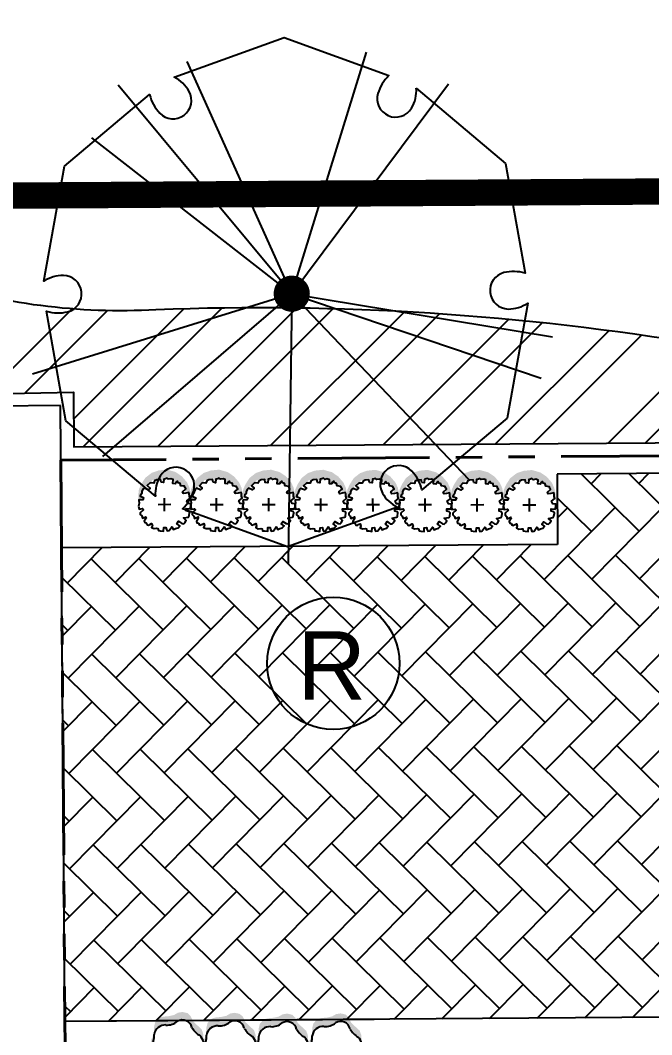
# Model space of a CAD drawing. Header units: feet. Extents: x 919634 to 928945, y 707022 to 708026.
# Drawn here: x 920986.74 to 921010.71, y 707514.29 to 707552.83 of the extents above; entities that cross this region are included whole.
import ezdxf
from ezdxf.enums import TextEntityAlignment as Align

# ---------------------------------------------------------------- set-up
doc = ezdxf.new("R2010")
doc.units = ezdxf.units.FT
doc.header["$LTSCALE"] = 20
doc.header["$MEASUREMENT"] = 0
doc.linetypes.add('PHANTOM2', pattern=[1.25, 0.625, -0.125, 0.125, -0.125, 0.125, -0.125])
doc.linetypes.add('Site Plan$0$PHANTOM2', pattern=[1.25, 0.625, -0.125, 0.125, -0.125, 0.125, -0.125])
doc.layers.add('-u-site-propline', color=7, linetype='PHANTOM2', true_color=0xd10000)
for name, color, linetype in [('-u-site-xref', 7, 'Continuous'), ('LK-TREE-013M', 6, 'Continuous'), ('LK-TREE-025M', 2, 'Continuous'), ('LK-TREE-035M', 123, 'Continuous'), ('LK-TREE-050M', 2, 'Continuous'), ('LK-TREE-TRNK', 32, 'Continuous'), ('LP-PATT-SHAR', 4, 'Continuous'), ('LP-SHAR-BRDR-CONT', 123, 'Continuous'), ('LP-TREE', 15, 'Continuous'), ('Site Plan$0$SP-LOT PAVERS', 254, 'Continuous'), ('Site Plan$0$SP-PARKING DESIGNATION', 254, 'Continuous'), ('x-RL TH8-LP Block$0$LK-SHRB-035M', 253, 'Continuous'), ('x-RL TH8-LP Block$0$LK-SHRB-TRNK', 253, 'Continuous'), ('x-RL TH8-LP Block$0$LP-SHRB', 253, 'Continuous')]:
    doc.layers.add(name, color=color, linetype=linetype)
for name, color, linetype, lineweight in [('Site Plan$0$SP-CURB', 3, 'Continuous', 25), ('Site Plan$0$SP-LOT LINES', 252, 'Site Plan$0$PHANTOM2', 40), ('Site Plan$0$SP-SIDEWALK', 2, 'Continuous', 25)]:
    doc.layers.add(name, color=color, linetype=linetype, lineweight=lineweight)
doc.layers.add('x-RL TH8-LP Block$0$LK-SHRB-SHAD', color=253, linetype='Continuous', plot=False)
doc.layers.get('-u-site-xref').off()
doc.styles.add('Site Plan$0$ARIAL', font='arial.ttf')

# ---------------------------------------------------------------- blocks, each defined once
blk = doc.blocks.new('Site Plan')
at = {"layer": 'Site Plan$0$SP-LOT PAVERS'}
h = blk.add_hatch(dxfattribs=at)
h.set_pattern_fill('AR-HBONE', color=256, scale=0.32, angle=-89.58178215)
h.paths.add_polyline_path([(921011.225, 707531.613), (921011.344, 707514.947), (920988.436, 707514.783), (920988.3, 707532.783), (921007.14, 707532.918), (921007.121, 707535.586), (921031.446, 707535.76), (921031.522, 707525.094), (921027.189, 707525.063), (921027.142, 707531.727)])
at = {"layer": 'Site Plan$0$SP-CURB'}
for p, q in [((920988.258, 707538.193), (920966.282, 707538.032)), ((920991.445, 707090.176), (920988.258, 707538.193))]:
    blk.add_line(p, q, dxfattribs=at)
at = {"layer": 'Site Plan$0$SP-LOT LINES', "ltscale": 0.4, "elevation": 0}
blk.add_lwpolyline([(921082.433, 707514.457), (921082.273, 707536.79), (920988.276, 707536.118), (920988.435, 707513.786)], close=True, dxfattribs=at)
at = {"layer": 'Site Plan$0$SP-PARKING DESIGNATION'}
blk.add_circle((920998.624, 707528.396), 2.511, dxfattribs=at)
at = {"layer": 'Site Plan$0$SP-SIDEWALK'}
for p, q in [((921031.446, 707535.76, 0), (921007.121, 707535.586, 0)), ((921007.121, 707535.586, 0), (921007.14, 707532.918, 0)), ((921007.14, 707532.918, 0), (920988.3, 707532.783, 0)), ((920988.428, 707514.783, 0), (920988.3, 707532.783, 0)), ((921011.344, 707514.947, 0), (920988.428, 707514.783, 0)), ((921000.178, 707514.867, 0), (920988.428, 707514.783, 0))]:
    blk.add_line(p, q, dxfattribs=at)
at = {"layer": 'Site Plan$0$SP-PARKING DESIGNATION', "style": 'Site Plan$0$ARIAL'}
blk.add_text('R', height=2.6, dxfattribs=at).set_placement((920998.556, 707527.017, 0), align=Align.CENTER)
blk = doc.blocks.new('x-RL TH8-LP Block$0$SHRUB-LRG-241')
at = {"layer": 'x-RL TH8-LP Block$0$LK-SHRB-SHAD'}
blk.add_hatch(color=256, dxfattribs=at).paths.add_polyline_path([(0.079, 0.498), (0.186, 0.506), (0.301, 0.491), (0.399, 0.446), (0.521, 0.367), (0.616, 0.243), (0.662, 0.107), (0.677, -0.052), (0.629, -0.217), (0.545, -0.339), (0.429, -0.437), (0.329, -0.482), (0.208, -0.508), (0.129, -0.51), (0.06, -0.5), (0.151, -0.489), (0.16, -0.467), (0.238, -0.458), (0.251, -0.432), (0.242, -0.402), (0.258, -0.404), (0.292, -0.419), (0.327, -0.395), (0.364, -0.354), (0.382, -0.321), (0.423, -0.278), (0.434, -0.256), (0.466, -0.245), (0.458, -0.215), (0.432, -0.198), (0.436, -0.187), (0.488, -0.174), (0.497, -0.141), (0.492, -0.078), (0.516, -0.052), (0.506, -0.017), (0.506, 0.026), (0.464, 0.026), (0.464, 0.046), (0.51, 0.063), (0.486, 0.148), (0.473, 0.237), (0.445, 0.239), (0.416, 0.293), (0.384, 0.3), (0.36, 0.369), (0.325, 0.35), (0.316, 0.361), (0.329, 0.391), (0.273, 0.433), (0.223, 0.437), (0.197, 0.463), (0.162, 0.476), (0.134, 0.437), (0.121, 0.452), (0.129, 0.498)])
at = {"layer": 'x-RL TH8-LP Block$0$LK-SHRB-035M'}
blk.add_lwpolyline([(-0.025, 0.499), (-0.082, 0.489), (-0.082, 0.489), (-0.082, 0.489), (-0.074, 0.425), (-0.099, 0.408), (-0.154, 0.47), (-0.187, 0.47), (-0.216, 0.442), (-0.26, 0.429), (-0.231, 0.359), (-0.26, 0.356), (-0.314, 0.393), (-0.345, 0.383), (-0.352, 0.354), (-0.387, 0.332), (-0.395, 0.31), (-0.38, 0.288), (-0.363, 0.251), (-0.403, 0.236), (-0.439, 0.253), (-0.461, 0.205), (-0.456, 0.156), (-0.461, 0.129), (-0.5, 0.121), (-0.503, 0.085), (-0.513, 0.024), (-0.442, 0.019), (-0.439, -0.025), (-0.478, -0.033), (-0.509, -0.047), (-0.503, -0.087), (-0.429, -0.14), (-0.481, -0.172), (-0.461, -0.211), (-0.449, -0.258), (-0.412, -0.292), (-0.371, -0.236), (-0.324, -0.27), (-0.366, -0.331), (-0.371, -0.368), (-0.351, -0.388), (-0.307, -0.417), (-0.26, -0.368), (-0.243, -0.459), (-0.221, -0.473), (-0.158, -0.481), (-0.136, -0.466), (-0.123, -0.42), (-0.079, -0.42), (-0.082, -0.498), (-0.042, -0.508), (0.014, -0.51), (0.019, -0.454), (0.07, -0.429), (0.122, -0.495), (0.161, -0.481), (0.207, -0.481), (0.232, -0.473), (0.22, -0.415), (0.212, -0.366), (0.247, -0.349), (0.3, -0.412), (0.319, -0.399), (0.352, -0.388), (0.364, -0.319), (0.408, -0.307), (0.42, -0.266), (0.453, -0.248), (0.438, -0.229), (0.401, -0.209), (0.406, -0.167), (0.483, -0.171), (0.499, -0.128), (0.49, -0.077), (0.512, -0.053), (0.501, -0.025), (0.494, 0.009), (0.425, 0.016), (0.433, 0.063), (0.487, 0.075), (0.481, 0.146), (0.46, 0.188), (0.418, 0.205), (0.423, 0.273), (0.369, 0.33), (0.322, 0.276), (0.322, 0.276), (0.291, 0.315), (0.291, 0.315), (0.321, 0.389), (0.299, 0.413), (0.255, 0.433), (0.22, 0.435), (0.203, 0.457), (0.166, 0.469), (0.139, 0.403), (0.097, 0.42), (0.095, 0.494), (0.078, 0.497), (0.041, 0.488), (0.003, 0.497)], close=True, dxfattribs=at)
at = {"layer": 'x-RL TH8-LP Block$0$LK-SHRB-TRNK'}
for p, q in [((-0.125, 0), (0.125, 0)), ((0, -0.125), (0, 0.125))]:
    blk.add_line(p, q, dxfattribs=at)
blk = doc.blocks.new('x-RL TH8-LP Block$0$SHRUB-LRG-003')
at = {"layer": 'x-RL TH8-LP Block$0$LK-SHRB-SHAD'}
blk.add_hatch(color=256, dxfattribs=at).paths.add_polyline_path([(0.582, 0.329), (0.547, 0.38), (0.489, 0.43), (0.401, 0.452), (0.321, 0.454), (0.286, 0.459), (0.256, 0.469), (0.249, 0.472), (0.189, 0.487), (0.159, 0.507), (0.119, 0.512), (0.102, 0.514), (0.072, 0.514), (0.007, 0.502), (0.083, 0.473, 0.064865), (0.248, 0.453, -0.006063), (0.253, 0.452), (0.256, 0.452), (0.259, 0.451, -0.129877), (0.359, 0.401), (0.368, 0.395), (0.413, 0.343), (0.418, 0.317, -0.111102), (0.432, 0.222, 0.003609), (0.432, 0.217), (0.442, 0.112, 0.012019), (0.446, 0.097), (0.483, 0.029), (0.497, 0.001, 0.007064), (0.503, -0.006, -0.048801), (0.518, -0.04), (0.525, -0.053), (0.525, -0.065, -0.097938), (0.525, -0.14), (0.525, -0.158), (0.516, -0.172, -0.107658), (0.471, -0.24), (0.458, -0.26), (0.371, -0.292), (0.269, -0.367), (0.214, -0.451), (0.144, -0.501), (0.186, -0.511), (0.259, -0.506), (0.345, -0.476), (0.411, -0.404), (0.5, -0.312), (0.607, -0.262), (0.662, -0.202), (0.685, -0.106), (0.672, -0.018), (0.627, 0.061), (0.605, 0.166), (0.597, 0.263)])
at = {"layer": 'x-RL TH8-LP Block$0$LK-SHRB-035M'}
for centre, radius, start, end in [((-0.084, 0.274), 0.241, 69.6603, 159.1137), ((0.242, 1.096), 0.643, 247.9485, 270.591), ((0.214, 0.237), 0.219, 356.1089, 80.9259), ((-0.344, 0.086), 0.18, 113.509, 209.6004), ((-0.487, 0.427), 0.191, 291.9961, 339.2866), ((0.747, 0.194), 0.316, 175.0254, 219.3558), ((-0.658, -0.144), 0.211, 348.5774, 41.8886), ((-0.265, -0.22), 0.189, 169.6437, 258.5101), ((0.337, -0.102), 0.192, 283.2701, 30.1865), ((0.586, -0.664), 0.429, 119.013, 149.3179), ((-0.277, -0.749), 0.345, 48.5313, 94.3414), ((0.054, -0.29), 0.225, 242.861, 316.3019)]:
    blk.add_arc(centre, radius, start, end, dxfattribs=at)
at = {"layer": 'x-RL TH8-LP Block$0$LK-SHRB-TRNK', "const_width": 0.0375}
blk.add_lwpolyline([(-0.019, 0, 1), (0.019, 0, 1)], format="xyb", close=True, dxfattribs=at)
blk = doc.blocks.new('x-RL TH8-LP Block', base_point=(1241.699, 358.171))
at = {"layer": 'x-RL TH8-LP Block$0$LP-SHRB'}
for name, p, xscale, yscale, zscale in [('x-RL TH8-LP Block$0$SHRUB-LRG-241', (1416.647, 448.248), 1.966899649314303, 1.966899649314303, 2.185089498506832), ('x-RL TH8-LP Block$0$SHRUB-LRG-003', (1396.034, 447.906), 1.941173180313067, 1.941173180313067, 1.941173180313067), ('x-RL TH8-LP Block$0$SHRUB-LRG-241', (1416.63, 446.269), 1.966899649314303, 1.966899649314303, 1.966899649314303), ('x-RL TH8-LP Block$0$SHRUB-LRG-003', (1395.989, 445.919), 1.941173180313067, 1.941173180313067, 1.941173180313067), ('x-RL TH8-LP Block$0$SHRUB-LRG-241', (1416.614, 444.289), 1.966899649314303, 1.966899649314303, 1.966899649314303), ('x-RL TH8-LP Block$0$SHRUB-LRG-003', (1395.944, 443.932), 1.941173180313067, 1.941173180313067, 2.426466475391333), ('x-RL TH8-LP Block$0$SHRUB-LRG-241', (1416.598, 442.309), 1.966899649314303, 1.966899649314303, 1.966899649314303), ('x-RL TH8-LP Block$0$SHRUB-LRG-003', (1395.937, 441.902), 1.941173180313067, 1.941173180313067, 2.426466475391333), ('x-RL TH8-LP Block$0$SHRUB-LRG-241', (1416.581, 440.33), 1.966899649314303, 1.966899649314303, 1.966899649314303), ('x-RL TH8-LP Block$0$SHRUB-LRG-241', (1416.565, 438.35), 1.966899649314303, 1.966899649314303, 1.966899649314303), ('x-RL TH8-LP Block$0$SHRUB-LRG-241', (1416.548, 436.37), 1.966899649314303, 1.966899649314303, 1.966899649314303), ('x-RL TH8-LP Block$0$SHRUB-LRG-241', (1416.532, 434.391), 1.966899649314303, 1.966899649314303, 1.966899649314303)]:
    blk.add_blockref(name, p, dxfattribs=dict(at, xscale=xscale, yscale=yscale, zscale=zscale))
blk = doc.blocks.new('TREE-DCID-109')
at = {"layer": 'LK-TREE-013M'}
for q in [(-0.2167, 0.4824), (-0.3601, 0.4331), (0.5178, -0.1757), (0.5412, -0.0897)]:
    blk.add_line((0, 0), q, dxfattribs=at)
at = {"layer": 'LK-TREE-025M'}
for q in [(0.3255, 0.4361), (-0.538, -0.1671), (-0.3929, -0.3378)]:
    blk.add_line((0, 0), q, dxfattribs=at)
at = {"layer": 'LK-TREE-035M'}
for q in [(0.1554, 0.5017), (-0.4146, 0.324), (-0.0073, -0.5611), (0.3673, -0.3859)]:
    blk.add_line((0, 0), q, dxfattribs=at)
at = {"layer": 'LK-TREE-050M'}
blk.add_lwpolyline([(0.2585, 0.4269), (0.4439, 0.2704), (0.4843, 0.0427, 0.127189), (0.4404, 0.0438, 0.875318), (0.449, -0.0318, 0.149076), (0.4901, -0.0195), (0.4473, -0.2584), (0.2703, -0.4072, 0.127189), (0.2492, -0.3686, 0.875318), (0.1881, -0.4139, 0.149076), (0.2192, -0.4433), (-0.009, -0.5257), (-0.2264, -0.4468, 0.127189), (-0.2035, -0.4093, 0.875318), (-0.2732, -0.379, 0.149076), (-0.2831, -0.4206), (-0.4686, -0.2642), (-0.509, -0.0365, 0.127189), (-0.4651, -0.0376, 0.875318), (-0.4737, 0.038, 0.149076), (-0.5147, 0.0258), (-0.4719, 0.2646), (-0.2949, 0.4134, 0.127189), (-0.2739, 0.3749, 0.875318), (-0.2128, 0.4201, 0.149076), (-0.2439, 0.4495), (-0.0157, 0.5319), (0.2017, 0.453, 0.127189), (0.1788, 0.4155, 0.875318), (0.2486, 0.3852, 0.149076)], format="xyb", close=True, dxfattribs=at)
at = {"layer": 'LK-TREE-TRNK', "const_width": 0.0375}
blk.add_lwpolyline([(-0.0188, 0, 1), (0.0188, 0, 1)], format="xyb", close=True, dxfattribs=at)

msp = doc.modelspace()

# ---------------------------------------------------------------- block references
at = {"layer": '-u-site-xref'}
msp.add_blockref('Site Plan', (0, 0), dxfattribs=at)

# ---------------------------------------------------------------- next in the draw order: hatches: boundary and pattern name
at = {"layer": 'LP-PATT-SHAR'}
h = msp.add_hatch(dxfattribs=at)
h.set_pattern_fill('ANSI32', color=256, scale=8)
h.set_pattern_definition([(45, (920966.488, 707536.622), (-2.12132, 2.12132), []), (45, (920967.902, 707536.622), (-2.12132, 2.12132), [])])
edge = h.paths.add_edge_path()
edge.add_line((920964.61, 707538.208), (920988.754, 707538.697))
edge.add_line((920988.754, 707538.697), (920988.769, 707536.622))
edge.add_line((920988.769, 707536.622), (921012.686, 707536.793))
edge.add_line((921012.686, 707536.793), (921012.649, 707540.503))
edge.add_arc((920995.779, 707439.911), 101.997, 80.47922, 92.18788)
edge.add_arc((920990.547, 707565.582), 23.786, 252.1062, 273.2241, ccw=False)
edge.add_arc((920967.535, 707498.199), 47.422, 70.6621, 99.5403)
edge.add_arc((920898.763, 707495.299), 78.595, 33.09056, 39.19347, ccw=False)

# ---------------------------------------------------------------- next in the draw order: linework, layer by layer
at = {"layer": '-u-site-propline', "const_width": 1}
msp.add_lwpolyline([(920947, 707545.92), (920946.201, 707600.835), (920548.473, 707598.249), (920114.576, 707595.417), (920115.105, 707522.895), (920102.967, 707404.748), (920105.543, 707051.813), (920991.697, 707057.367), (920991.473, 707093.125), (921085.439, 707093.799), (921082.202, 707546.78)], close=True, dxfattribs=at)
at = {"layer": 'LP-SHAR-BRDR-CONT'}
msp.add_lwpolyline([(920964.61, 707538.208), (920988.754, 707538.697), (920988.769, 707536.622), (921012.686, 707536.793), (921012.649, 707540.503, 0.051133), (920991.885, 707541.833, -0.092406), (920983.238, 707542.946, 0.126676), (920959.675, 707544.966, -0.026635)], format="xyb", close=True, dxfattribs=at)

# ---------------------------------------------------------------- next in the draw order: block references
at = {"layer": '-u-site-xref', "rotation": 90.40944444466847}
msp.add_blockref('x-RL TH8-LP Block', (921083.536, 707360.128, 0), dxfattribs=at)
at = {"layer": 'LP-TREE', "xscale": 18.29877919221403, "yscale": 18.29877919221403, "zscale": 18.29877919221403}
msp.add_blockref('TREE-DCID-109', (920997.044, 707542.444), dxfattribs=at)

doc.saveas('drawing.dxf')
